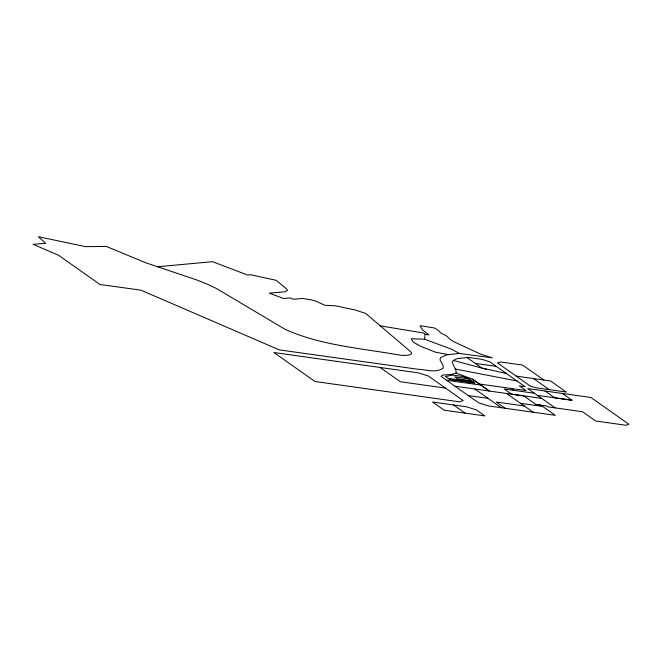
<?xml version="1.0" encoding="UTF-8"?>
<svg xmlns="http://www.w3.org/2000/svg" width="662" height="662" viewBox="0 0 662 662"><rect width="100%" height="100%" fill="white"/><g stroke="black" fill="none" stroke-linecap="round" stroke-linejoin="round"><path stroke-width="0.99" d="M425.136 334.302L428.91 334.906L422.472 329.808L420.072 325.721L433.949 327.864L437.383 329.635L441.256 333.342L446.097 335.626L450.499 339.598L454.107 341.865L480.513 354.112L492.296 357.828L459.32 353.425L452.113 349.428L424.615 339.201L425.136 334.302L423.531 333.011L379.847 325.778M456.118 373.12L455.986 370.571L452.163 362.056C455.348 356.876 463.028 358.787 468.051 357.323L482.193 359.4L489.822 361.833L525.107 386.716L519.397 385.913L526 390.572L479.387 384.01L472.362 379.061L456.118 373.12L451.583 374.361L442.158 375.188L441.107 376.405L478.469 402.744L488.316 405.897L555.294 415.331L540.928 405.194L536.038 404.548L523.766 395.893L455.034 386.219M459.32 353.425L446.593 354.865L440.511 357.629L439.998 359.888L443.184 365.656L443.159 368.105C435.828 373.393 425.765 369.479 417.457 369.197L279.281 349.884L140.94 290.163L99.995 284.495L58.57 255.292L33.1 244.286L45.695 243.359L38.363 236.723L85.646 246.653L106.317 246.421L145.748 262.781L196.895 280.001L207.736 284.346L216.234 288.392L285.099 329.32C321.368 345.696 361.99 348.295 400.692 355.271A30.998 6.289 14.1 0 0 411.623 353.351L410.812 351.861L365.796 313.482L355.138 309.957L335.94 305.894L324.678 305.223L316.709 301.516A12.636 2.565 14.1 0 0 311.148 299.845L302.36 298.454L293.489 299.282L289.997 297.933L283.402 298.471L269.376 293.15L285.041 291.752L287.482 290.419L286.588 288.889L276.236 280.332L250.782 274.747L247.522 275.011L212.502 261.672L157.581 266.761M424.615 339.201L411.168 338.762L413.212 342.155L420.585 346.243L435.488 352.184L448.522 354.642M536.038 404.548L546.531 405.922L547.855 406.857L582.436 411.731L595.618 420.999L626.004 425.277L628.9 424.276L590.893 397.473L527.755 388.577L555.137 407.883M524.296 405.955L496.359 402.074L505.156 408.264M466.884 357.472L475.374 363.438L496.268 366.376M516.186 376.124L550.527 380.956L566.233 392.045L535.715 387.75L530.146 385.971L497.493 362.95L500.406 361.948L522.649 365.085L543.85 380.021M469.077 378.904L462.242 376.405L452.982 375.106L445.485 376.463L449.821 379.516L474.968 383.058L469.077 378.904L454.769 376.893L457.417 378.755L471.725 380.774M448.381 378.441L473.413 381.957M449.415 379.161L474.439 382.686M446.552 380.245L480.877 385.069M534.375 393.236L504.204 388.999L511.486 394.163L541.715 398.416M537.37 395.363L571.976 400.237L562.361 393.451M571.976 400.237L554.69 397.804L545.058 391.019M445.468 388.089L428.347 376.024L418.483 372.88L273.927 352.523L315.013 381.502L459.569 401.842L463.185 400.593L445.468 388.089L400.345 381.734L380.104 367.468M468.315 395.586L488.068 398.367M520.555 403.315L542.674 406.435M453.544 404.978L466.636 406.824L476.499 409.968L484.932 415.918L444.136 410.175L432.576 402.033L453.544 404.978L465.121 413.121M516.981 380.981L455.15 368.991M475.374 363.438L481.953 368.097L506.298 373.442M453.354 360.442L486.198 369.231M533.531 378.565L549.253 389.653M511.122 388.478L513.786 390.357M506.612 393.485L533.15 412.211M479.387 384.01L489.359 391.052L472.362 379.061M474.803 389.008L501.333 407.726"/></g></svg>
